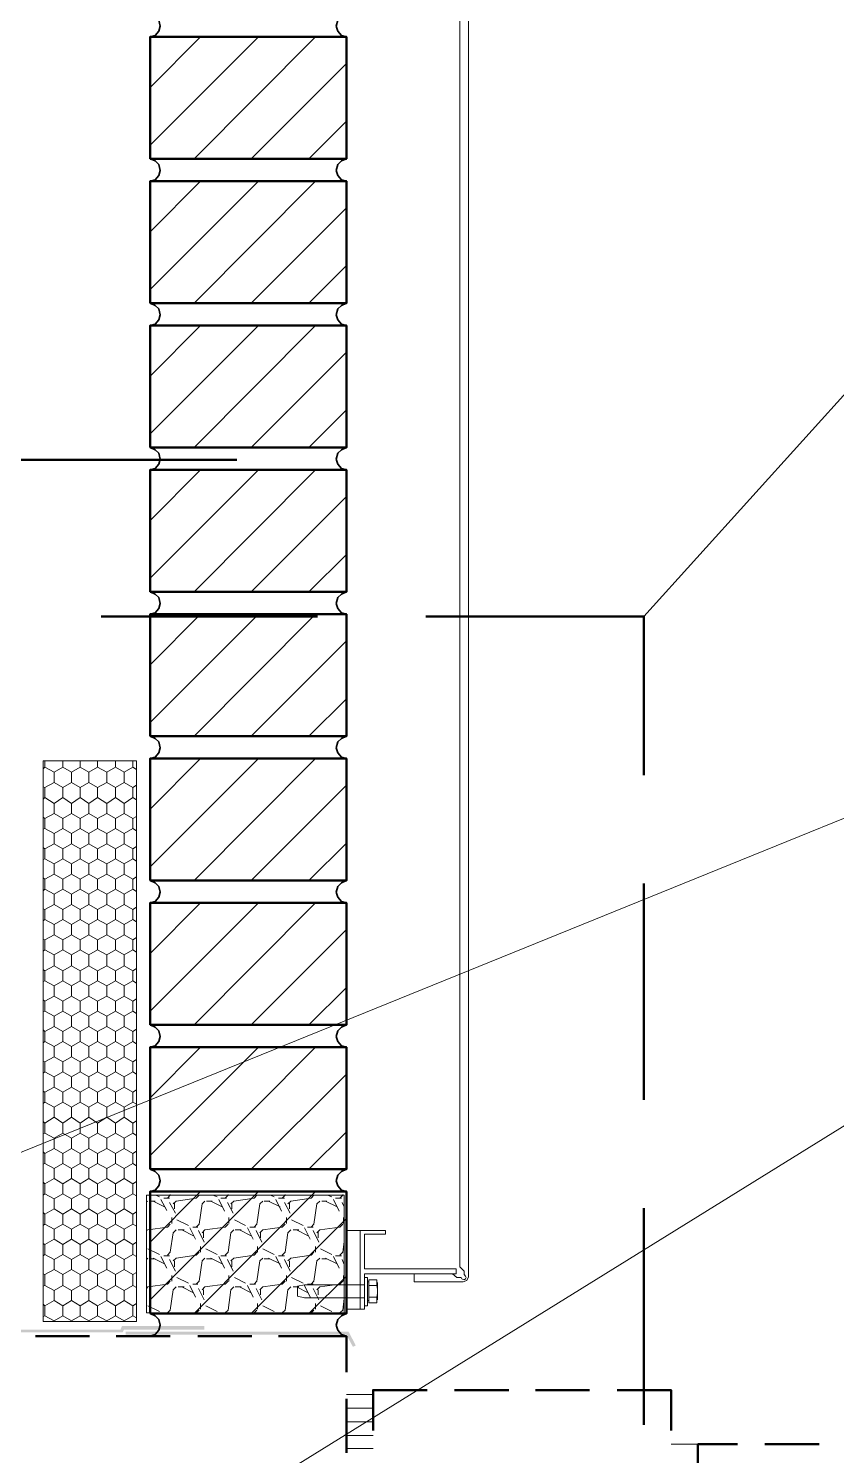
# Model space of a CAD drawing. Header units: inches. Extents: x 5 to 516, y -193 to 129.
# Drawn here: x 49.723 to 50.967, y -191.079 to -188.882 of the extents above; entities that cross this region are included whole.
import ezdxf

# ---------------------------------------------------------------- set-up
doc = ezdxf.new("R2010")
doc.units = ezdxf.units.IN
doc.header["$MEASUREMENT"] = 0
doc.layers.add('PDF7_Geometry', color=7, linetype='Continuous')
doc.layers.add('PDF7_Solid Fills', color=7, linetype='Continuous')

msp = doc.modelspace()

# ---------------------------------------------------------------- hatches: boundary and pattern name
at = {"layer": 'PDF7_Solid Fills', "transparency": 33554559}
h = msp.add_hatch(color=256, dxfattribs=at)
h.paths.add_polyline_path([(49.5935534, -190.8846732), (49.5879978, -189.5746731), (49.5879978, -190.8891177), (49.8679977, -190.8891177), (49.8702199, -190.8846734), (49.9935527, -190.8846734), (49.9935527, -190.8791178), (49.8668867, -190.8791178), (49.8646645, -190.8846734)])
h.paths.add_polyline_path([(49.5935532, -189.5757854), (49.5924421, -172.2280057), (49.5924421, -189.5757854)])
msp.add_hatch(color=256, dxfattribs=at).paths.add_polyline_path([(49.872442, -190.8880066), (49.872442, -190.8924511), (50.212442, -190.8924512), (50.2224418, -190.91134), (50.2268861, -190.9091177), (50.2157754, -190.8880066)])

# ---------------------------------------------------------------- linework, layer by layer
at = {"layer": 'PDF7_Geometry', "lineweight": 15}
for points in [[(50.3868859, -190.788007), (50.3868859, -180.0513389), (50.3935526, -180.0446723), (50.3935526, -180.0380056)], [(50.4002198, -190.8035619), (50.4002198, -180.0346718), (50.3979976, -180.0291163), (50.392442, -180.026894)], [(49.9102194, -188.9724506), (49.9879972, -188.8946728)], [(49.9102194, -189.0613398), (50.0768861, -188.8946731)], [(49.9779978, -189.0824506), (50.1646645, -188.8946728)], [(50.0657754, -189.0824506), (50.2124421, -188.9357839)], [(50.1546641, -189.0824506), (50.2124418, -189.0246728)], [(49.9102194, -189.1946728), (49.9879972, -189.116895)], [(49.9102194, -189.283562), (50.0768861, -189.1168954)], [(49.9779978, -189.3046729), (50.1646645, -189.1168951)], [(50.0657754, -189.3046729), (50.2124421, -189.1580062)], [(48.6935535, -191.0246734), (53.1935539, -189.1991176), (53.6935539, -189.1991176)], [(49.8613302, -191.2635622), (53.1935527, -189.1991175), (53.6935528, -189.1991175)], [(50.1546641, -189.3046729), (50.2124418, -189.2468951)], [(49.9102194, -189.4168951), (49.9879972, -189.3391173)], [(49.9102194, -189.5057843), (50.0768861, -189.3391176)], [(49.9779978, -189.5268954), (50.1646645, -189.3391176)], [(50.0657754, -189.5268954), (50.2124421, -189.3802287)], [(50.1546641, -189.5268954), (50.2124418, -189.4691176)], [(49.9102194, -189.6391176), (49.9879972, -189.5613398)], [(49.9102194, -189.7280065), (50.0768861, -189.5613398)], [(49.9779978, -189.7491176), (50.1646645, -189.5613398)], [(50.0657754, -189.7491176), (50.2124421, -189.6024509)], [(50.1546641, -189.7491176), (50.2124418, -189.6913398)], [(49.9102194, -189.8613398), (49.9879972, -189.783562)], [(49.9102194, -189.9502288), (50.0768861, -189.7835621)], [(49.9779978, -189.9713399), (50.1646645, -189.7835621)], [(50.0657754, -189.9713399), (50.2124421, -189.8246732)], [(50.1546641, -189.9713399), (50.2124418, -189.9135621)], [(49.7457747, -190.0213399), (49.747997, -190.0191177), (49.747997, -190.0091177)], [(49.7624414, -190.0268955), (49.7757747, -190.0191177), (49.7757747, -190.0091177)], [(49.7891081, -190.0268955), (49.8024415, -190.0191177), (49.8024415, -190.0091177)], [(49.8157748, -190.0268955), (49.8291082, -190.0191177), (49.8291082, -190.0091177)], [(49.8435526, -190.0268955), (49.8568859, -190.0191177), (49.8568859, -190.0091177)], [(49.8702193, -190.0268955), (49.8835527, -190.0191177), (49.8835527, -190.0091177)], [(49.9102194, -190.0835621), (49.9879972, -190.0057843)], [(49.9102194, -190.172451), (50.0768861, -190.0057843)], [(49.9779978, -190.1935621), (50.1646645, -190.0057843)], [(49.7624419, -190.0268954), (49.7479975, -190.0191176)], [(49.7479975, -190.0502287), (49.7624419, -190.0424509), (49.7624419, -190.0268954)], [(49.7891087, -190.0268954), (49.7757753, -190.0191176)], [(49.7757753, -190.0502287), (49.7891087, -190.0424509), (49.7891087, -190.0268954)], [(49.8157754, -190.0268954), (49.802442, -190.0191176)], [(49.802442, -190.0502287), (49.8157754, -190.0424509), (49.8157754, -190.0268954)], [(49.8435532, -190.0268954), (49.8291087, -190.0191176)], [(49.8291087, -190.0502287), (49.8435532, -190.0424509), (49.8435532, -190.0268954)], [(49.8702199, -190.0268954), (49.8568865, -190.0191176)], [(49.8568865, -190.0502287), (49.8702199, -190.0424509), (49.8702199, -190.0268954)], [(49.889108, -190.0224509), (49.8835524, -190.0191175)], [(49.747997, -190.0502287), (49.7457747, -190.0491175)], [(49.7457747, -190.0680067), (49.747997, -190.0657844), (49.747997, -190.0502289)], [(49.7757747, -190.0502287), (49.7624414, -190.0424509)], [(49.7624414, -190.0746733), (49.7757747, -190.0657844), (49.7757747, -190.0502289)], [(49.8024415, -190.0502287), (49.7891081, -190.0424509)], [(49.7891081, -190.0746733), (49.8024415, -190.0657844), (49.8024415, -190.0502289)], [(49.8291082, -190.0502287), (49.8157748, -190.0424509)], [(49.8157748, -190.0746733), (49.8291082, -190.0657844), (49.8291082, -190.0502289)], [(49.8568859, -190.0502287), (49.8435526, -190.0424509)], [(49.8435526, -190.0746733), (49.8568859, -190.0657844), (49.8568859, -190.0502289)], [(49.8835527, -190.0502287), (49.8702193, -190.0424509)], [(49.8702193, -190.0746733), (49.8835527, -190.0657844), (49.8835527, -190.0502289)], [(49.889108, -190.0468955), (49.8835524, -190.0502288)], [(50.0657754, -190.1935621), (50.2124421, -190.0468954)], [(49.7624419, -190.0746732), (49.7479975, -190.0657844)], [(49.7479975, -190.0980065), (49.7624419, -190.0902287), (49.7624419, -190.0746732)], [(49.7891087, -190.0746732), (49.7757753, -190.0657844)], [(49.7757753, -190.0980065), (49.7891087, -190.0902287), (49.7891087, -190.0746732)], [(49.8157754, -190.0746732), (49.802442, -190.0657844)], [(49.802442, -190.0980065), (49.8157754, -190.0902287), (49.8157754, -190.0746732)], [(49.8435532, -190.0746732), (49.8291087, -190.0657844)], [(49.8291087, -190.0980065), (49.8435532, -190.0902287), (49.8435532, -190.0746732)], [(49.8702199, -190.0746732), (49.8568865, -190.0657844)], [(49.8568865, -190.0980065), (49.8702199, -190.0902287), (49.8702199, -190.0746732)], [(49.889108, -190.0691176), (49.8835524, -190.0657843)], [(49.747997, -190.0980065), (49.7457747, -190.0957843)], [(49.7457747, -190.1146734), (49.747997, -190.1135622), (49.747997, -190.0980067)], [(49.7757747, -190.0980065), (49.7624414, -190.0902287)], [(49.7624414, -190.12134), (49.7757747, -190.1135622), (49.7757747, -190.0980067)], [(49.8024415, -190.0980065), (49.7891081, -190.0902287)], [(49.7891081, -190.12134), (49.8024415, -190.1135622), (49.8024415, -190.0980067)], [(49.8291082, -190.0980065), (49.8157748, -190.0902287)], [(49.8157748, -190.12134), (49.8291082, -190.1135622), (49.8291082, -190.0980067)], [(49.8568859, -190.0980065), (49.8435526, -190.0902287)], [(49.8435526, -190.12134), (49.8568859, -190.1135622), (49.8568859, -190.0980067)], [(49.8835527, -190.0980065), (49.8702193, -190.0902287)], [(49.8702193, -190.12134), (49.8835527, -190.1135622), (49.8835527, -190.0980067)], [(49.889108, -190.0946733), (49.8835524, -190.0980066)], [(49.7624419, -190.12134), (49.7479975, -190.1135622)], [(49.7479975, -190.1446733), (49.7624419, -190.1368955), (49.7624419, -190.1213399)], [(49.7891087, -190.12134), (49.7757753, -190.1135622)], [(49.7757753, -190.1446733), (49.7891087, -190.1368955), (49.7891087, -190.1213399)], [(49.8157754, -190.12134), (49.802442, -190.1135622)], [(49.802442, -190.1446733), (49.8157754, -190.1368955), (49.8157754, -190.1213399)], [(49.8435532, -190.12134), (49.8291087, -190.1135622)], [(49.8291087, -190.1446733), (49.8435532, -190.1368955), (49.8435532, -190.1213399)], [(49.8702199, -190.12134), (49.8568865, -190.1135622)], [(49.8568865, -190.1446733), (49.8702199, -190.1368955), (49.8702199, -190.1213399)], [(49.889108, -190.1168954), (49.8835524, -190.1135621)], [(49.747997, -190.1446732), (49.7457747, -190.142451)], [(49.7757747, -190.1446732), (49.7624414, -190.1368954)], [(49.8024415, -190.1446732), (49.7891081, -190.1368954)], [(49.8291082, -190.1446732), (49.8157748, -190.1368954)], [(49.8568859, -190.1446732), (49.8435526, -190.1368954)], [(49.8835527, -190.1446732), (49.8702193, -190.1368954)], [(49.889108, -190.14134), (49.8835524, -190.1446734)], [(50.1546641, -190.1935621), (50.2124418, -190.1357843)], [(49.7457747, -190.1613398), (49.747997, -190.1602287), (49.747997, -190.1446732)], [(49.7624419, -190.1680065), (49.7479975, -190.1602287)], [(49.7624414, -190.1680065), (49.7757747, -190.1602287), (49.7757747, -190.1446732)], [(49.7891087, -190.1680065), (49.7757753, -190.1602287)], [(49.7891081, -190.1680065), (49.8024415, -190.1602287), (49.8024415, -190.1446732)], [(49.8157754, -190.1680065), (49.802442, -190.1602287)], [(49.8157748, -190.1680065), (49.8291082, -190.1602287), (49.8291082, -190.1446732)], [(49.8435532, -190.1680065), (49.8291087, -190.1602287)], [(49.8435526, -190.1680065), (49.8568859, -190.1602287), (49.8568859, -190.1446732)], [(49.8702199, -190.1680065), (49.8568865, -190.1602287)], [(49.8702193, -190.1680065), (49.8835527, -190.1602287), (49.8835527, -190.1446732)], [(49.889108, -190.1635622), (49.8835524, -190.1602289)], [(49.7479975, -190.19134), (49.7624419, -190.1835622), (49.7624419, -190.1680067)], [(49.7757747, -190.19134), (49.7624414, -190.1835622)], [(49.7757753, -190.19134), (49.7891087, -190.1835622), (49.7891087, -190.1680067)], [(49.8024415, -190.19134), (49.7891081, -190.1835622)], [(49.802442, -190.19134), (49.8157754, -190.1835622), (49.8157754, -190.1680067)], [(49.8291082, -190.19134), (49.8157748, -190.1835622)], [(49.8291087, -190.19134), (49.8435532, -190.1835622), (49.8435532, -190.1680067)], [(49.8568859, -190.19134), (49.8435526, -190.1835622)], [(49.8568865, -190.19134), (49.8702199, -190.1835622), (49.8702199, -190.1680067)], [(49.8835527, -190.19134), (49.8702193, -190.1835622)], [(49.747997, -190.19134), (49.7457747, -190.1891178)], [(49.7457747, -190.2091177), (49.747997, -190.2068955), (49.747997, -190.1913399)], [(49.7624419, -190.2146732), (49.7479975, -190.2068954)], [(49.7624414, -190.2146732), (49.7757747, -190.2068955), (49.7757747, -190.1913399)], [(49.7891087, -190.2146732), (49.7757753, -190.2068954)], [(49.7891081, -190.2146732), (49.8024415, -190.2068955), (49.8024415, -190.1913399)], [(49.8157754, -190.2146732), (49.802442, -190.2068954)], [(49.8157748, -190.2146732), (49.8291082, -190.2068955), (49.8291082, -190.1913399)], [(49.8435532, -190.2146732), (49.8291087, -190.2068954)], [(49.8435526, -190.2146732), (49.8568859, -190.2068955), (49.8568859, -190.1913399)], [(49.8702199, -190.2146732), (49.8568865, -190.2068954)], [(49.8702193, -190.2146732), (49.8835527, -190.2068955), (49.8835527, -190.1913399)], [(49.889108, -190.1880065), (49.8835524, -190.1913398)], [(49.889108, -190.2102289), (49.8835524, -190.2068956)], [(49.7479975, -190.2380065), (49.7624419, -190.2302287), (49.7624419, -190.2146731)], [(49.7757747, -190.2380067), (49.7624414, -190.2302289)], [(49.7757753, -190.2380065), (49.7891087, -190.2302287), (49.7891087, -190.2146731)], [(49.8024415, -190.2380067), (49.7891081, -190.2302289)], [(49.802442, -190.2380065), (49.8157754, -190.2302287), (49.8157754, -190.2146731)], [(49.8291082, -190.2380067), (49.8157748, -190.2302289)], [(49.8291087, -190.2380065), (49.8435532, -190.2302287), (49.8435532, -190.2146731)], [(49.8568859, -190.2380067), (49.8435526, -190.2302289)], [(49.8568865, -190.2380065), (49.8702199, -190.2302287), (49.8702199, -190.2146731)], [(49.8835527, -190.2380067), (49.8702193, -190.2302289)], [(49.9102194, -190.3057843), (49.9879972, -190.2280065)], [(49.9102194, -190.3946732), (50.0768861, -190.2280066)], [(49.9779978, -190.4157843), (50.1646645, -190.2280066)], [(49.747997, -190.2380067), (49.7457747, -190.2368956)], [(49.7457747, -190.2557844), (49.747997, -190.2535622), (49.747997, -190.2380067)], [(49.7624414, -190.26134), (49.7757747, -190.2535622), (49.7757747, -190.2380067)], [(49.7891081, -190.26134), (49.8024415, -190.2535622), (49.8024415, -190.2380067)], [(49.8157748, -190.26134), (49.8291082, -190.2535622), (49.8291082, -190.2380067)], [(49.8435526, -190.26134), (49.8568859, -190.2535622), (49.8568859, -190.2380067)], [(49.8702193, -190.26134), (49.8835527, -190.2535622), (49.8835527, -190.2380067)], [(49.889108, -190.2346732), (49.8835524, -190.2380066)], [(49.7624419, -190.26134), (49.7479975, -190.2535622)], [(49.7479975, -190.2846732), (49.7624419, -190.2768954), (49.7624419, -190.2613399)], [(49.7891087, -190.26134), (49.7757753, -190.2535622)], [(49.7757753, -190.2846732), (49.7891087, -190.2768954), (49.7891087, -190.2613399)], [(49.8157754, -190.26134), (49.802442, -190.2535622)], [(49.802442, -190.2846732), (49.8157754, -190.2768954), (49.8157754, -190.2613399)], [(49.8435532, -190.26134), (49.8291087, -190.2535622)], [(49.8291087, -190.2846732), (49.8435532, -190.2768954), (49.8435532, -190.2613399)], [(49.8702199, -190.26134), (49.8568865, -190.2535622)], [(49.8568865, -190.2846732), (49.8702199, -190.2768954), (49.8702199, -190.2613399)], [(49.889108, -190.2568954), (49.8835524, -190.2535621)], [(50.0657754, -190.4157843), (50.2124421, -190.2691177)], [(49.747997, -190.2846732), (49.7457747, -190.2835621)], [(49.7457747, -190.3024509), (49.747997, -190.3002287), (49.747997, -190.2846731)], [(49.7757747, -190.2846732), (49.7624414, -190.2768954)], [(49.7624414, -190.3080065), (49.7757747, -190.3002287), (49.7757747, -190.2846731)], [(49.8024415, -190.2846732), (49.7891081, -190.2768954)], [(49.7891081, -190.3080065), (49.8024415, -190.3002287), (49.8024415, -190.2846731)], [(49.8291082, -190.2846732), (49.8157748, -190.2768954)], [(49.8157748, -190.3080065), (49.8291082, -190.3002287), (49.8291082, -190.2846731)], [(49.8568859, -190.2846732), (49.8435526, -190.2768954)], [(49.8435526, -190.3080065), (49.8568859, -190.3002287), (49.8568859, -190.2846731)], [(49.8835527, -190.2846732), (49.8702193, -190.2768954)], [(49.8702193, -190.3080065), (49.8835527, -190.3002287), (49.8835527, -190.2846731)], [(49.889108, -190.28134), (49.8835524, -190.2846733)], [(49.7624419, -190.3080067), (49.7479975, -190.3002289)], [(49.7479975, -190.332451), (49.7624419, -190.3246733), (49.7624419, -190.3080066)], [(49.7891087, -190.3080067), (49.7757753, -190.3002289)], [(49.7757753, -190.332451), (49.7891087, -190.3246733), (49.7891087, -190.3080066)], [(49.8157754, -190.3080067), (49.802442, -190.3002289)], [(49.802442, -190.332451), (49.8157754, -190.3246733), (49.8157754, -190.3080066)], [(49.8435532, -190.3080067), (49.8291087, -190.3002289)], [(49.8291087, -190.332451), (49.8435532, -190.3246733), (49.8435532, -190.3080066)], [(49.8702199, -190.3080067), (49.8568865, -190.3002289)], [(49.8568865, -190.332451), (49.8702199, -190.3246733), (49.8702199, -190.3080066)], [(49.889108, -190.3035622), (49.8835524, -190.3002288)], [(49.747997, -190.332451), (49.7457747, -190.3302288)], [(49.7457747, -190.3491176), (49.747997, -190.3480065), (49.747997, -190.3324509)], [(49.7757747, -190.332451), (49.7624414, -190.3246732)], [(49.7624414, -190.3557843), (49.7757747, -190.3480065), (49.7757747, -190.3324509)], [(49.8024415, -190.332451), (49.7891081, -190.3246732)], [(49.7891081, -190.3557843), (49.8024415, -190.3480065), (49.8024415, -190.3324509)], [(49.8291082, -190.332451), (49.8157748, -190.3246732)], [(49.8157748, -190.3557843), (49.8291082, -190.3480065), (49.8291082, -190.3324509)], [(49.8568859, -190.332451), (49.8435526, -190.3246732)], [(49.8435526, -190.3557843), (49.8568859, -190.3480065), (49.8568859, -190.3324509)], [(49.8835527, -190.332451), (49.8702193, -190.3246732)], [(49.8702193, -190.3557843), (49.8835527, -190.3480065), (49.8835527, -190.3324509)], [(49.889108, -190.3291178), (49.8835524, -190.3324511)], [(49.7624419, -190.3557842), (49.7479975, -190.3480065)], [(49.7479975, -190.3791178), (49.7624419, -190.37134), (49.7624419, -190.3557845)], [(49.7891087, -190.3557842), (49.7757753, -190.3480065)], [(49.7757753, -190.3791178), (49.7891087, -190.37134), (49.7891087, -190.3557845)], [(49.8157754, -190.3557842), (49.802442, -190.3480065)], [(49.802442, -190.3791178), (49.8157754, -190.37134), (49.8157754, -190.3557845)], [(49.8435532, -190.3557842), (49.8291087, -190.3480065)], [(49.8291087, -190.3791178), (49.8435532, -190.37134), (49.8435532, -190.3557845)], [(49.8702199, -190.3557842), (49.8568865, -190.3480065)], [(49.8568865, -190.3791178), (49.8702199, -190.37134), (49.8702199, -190.3557845)], [(49.889108, -190.35134), (49.8835524, -190.3480066)], [(50.1546641, -190.4157843), (50.2124418, -190.3580066)], [(49.747997, -190.3791178), (49.7457747, -190.3768955)], [(49.7457747, -190.3957844), (49.747997, -190.3946732), (49.747997, -190.3791177)], [(49.7757747, -190.3791178), (49.7624414, -190.37134)], [(49.7624414, -190.402451), (49.7757747, -190.3946732), (49.7757747, -190.3791177)], [(49.8024415, -190.3791178), (49.7891081, -190.37134)], [(49.7891081, -190.402451), (49.8024415, -190.3946732), (49.8024415, -190.3791177)], [(49.8291082, -190.3791178), (49.8157748, -190.37134)], [(49.8157748, -190.402451), (49.8291082, -190.3946732), (49.8291082, -190.3791177)], [(49.8568859, -190.3791178), (49.8435526, -190.37134)], [(49.8435526, -190.402451), (49.8568859, -190.3946732), (49.8568859, -190.3791177)], [(49.8835527, -190.3791178), (49.8702193, -190.37134)], [(49.8702193, -190.402451), (49.8835527, -190.3946732), (49.8835527, -190.3791177)], [(49.889108, -190.3757843), (49.8835524, -190.3791176)], [(49.7624419, -190.402451), (49.7479975, -190.3946732)], [(49.7479975, -190.4257843), (49.7624419, -190.4180065), (49.7624419, -190.4024509)], [(49.7891087, -190.402451), (49.7757753, -190.3946732)], [(49.7757753, -190.4257843), (49.7891087, -190.4180065), (49.7891087, -190.4024509)], [(49.8157754, -190.402451), (49.802442, -190.3946732)], [(49.802442, -190.4257843), (49.8157754, -190.4180065), (49.8157754, -190.4024509)], [(49.8435532, -190.402451), (49.8291087, -190.3946732)], [(49.8291087, -190.4257843), (49.8435532, -190.4180065), (49.8435532, -190.4024509)], [(49.8702199, -190.402451), (49.8568865, -190.3946732)], [(49.8568865, -190.4257843), (49.8702199, -190.4180065), (49.8702199, -190.4024509)], [(49.889108, -190.3980067), (49.8835524, -190.3946734)], [(49.747997, -190.4257845), (49.7457747, -190.4235623)], [(49.7457747, -190.4435622), (49.747997, -190.44134), (49.747997, -190.4257844)], [(49.7757747, -190.4257845), (49.7624414, -190.4180067)], [(49.7624414, -190.4491178), (49.7757747, -190.44134), (49.7757747, -190.4257844)], [(49.8024415, -190.4257845), (49.7891081, -190.4180067)], [(49.7891081, -190.4491178), (49.8024415, -190.44134), (49.8024415, -190.4257844)], [(49.8291082, -190.4257845), (49.8157748, -190.4180067)], [(49.8157748, -190.4491178), (49.8291082, -190.44134), (49.8291082, -190.4257844)], [(49.8568859, -190.4257845), (49.8435526, -190.4180067)], [(49.8435526, -190.4491178), (49.8568859, -190.44134), (49.8568859, -190.4257844)], [(49.8835527, -190.4257845), (49.8702193, -190.4180067)], [(49.8702193, -190.4491178), (49.8835527, -190.44134), (49.8835527, -190.4257844)], [(49.889108, -190.422451), (49.8835524, -190.4257844)], [(49.7624419, -190.4491177), (49.7479975, -190.44134)], [(49.7479975, -190.472451), (49.7624419, -190.4646732), (49.7624419, -190.4491177)], [(49.7891087, -190.4491177), (49.7757753, -190.44134)], [(49.7757753, -190.472451), (49.7891087, -190.4646732), (49.7891087, -190.4491177)], [(49.8157754, -190.4491177), (49.802442, -190.44134)], [(49.802442, -190.472451), (49.8157754, -190.4646732), (49.8157754, -190.4491177)], [(49.8435532, -190.4491177), (49.8291087, -190.44134)], [(49.8291087, -190.472451), (49.8435532, -190.4646732), (49.8435532, -190.4491177)], [(49.8702199, -190.4491177), (49.8568865, -190.44134)], [(49.8568865, -190.472451), (49.8702199, -190.4646732), (49.8702199, -190.4491177)], [(49.889108, -190.4446732), (49.8835524, -190.4413399)], [(49.9102194, -190.5280065), (49.9879972, -190.4502287)], [(49.9102194, -190.6168955), (50.0768861, -190.4502288)], [(49.9779978, -190.6380066), (50.1646645, -190.4502288)], [(49.747997, -190.472451), (49.7457747, -190.4713399)], [(49.7457747, -190.490229), (49.747997, -190.4880067), (49.747997, -190.4724512)], [(49.7757747, -190.472451), (49.7624414, -190.4646732)], [(49.7624414, -190.4957845), (49.7757747, -190.4880067), (49.7757747, -190.4724512)], [(49.8024415, -190.472451), (49.7891081, -190.4646732)], [(49.7891081, -190.4957845), (49.8024415, -190.4880067), (49.8024415, -190.4724512)], [(49.8291082, -190.472451), (49.8157748, -190.4646732)], [(49.8157748, -190.4957845), (49.8291082, -190.4880067), (49.8291082, -190.4724512)], [(49.8568859, -190.472451), (49.8435526, -190.4646732)], [(49.8435526, -190.4957845), (49.8568859, -190.4880067), (49.8568859, -190.4724512)], [(49.8835527, -190.472451), (49.8702193, -190.4646732)], [(49.8702193, -190.4957845), (49.8835527, -190.4880067), (49.8835527, -190.4724512)], [(49.889108, -190.4691178), (49.8835524, -190.4724511)], [(49.7624419, -190.4957845), (49.7479975, -190.4880067)], [(49.7891087, -190.4957845), (49.7757753, -190.4880067)], [(49.8157754, -190.4957845), (49.802442, -190.4880067)], [(49.8435532, -190.4957845), (49.8291087, -190.4880067)], [(49.8702199, -190.4957845), (49.8568865, -190.4880067)], [(49.889108, -190.4913399), (49.8835524, -190.4880066)], [(50.0657754, -190.6380066), (50.2124421, -190.4913399)], [(49.7479975, -190.5191178), (49.7624419, -190.51134), (49.7624419, -190.4957844)], [(49.7757747, -190.5191177), (49.7624414, -190.5113399)], [(49.7757753, -190.5191178), (49.7891087, -190.51134), (49.7891087, -190.4957844)], [(49.8024415, -190.5191177), (49.7891081, -190.5113399)], [(49.802442, -190.5191178), (49.8157754, -190.51134), (49.8157754, -190.4957844)], [(49.8291082, -190.5191177), (49.8157748, -190.5113399)], [(49.8291087, -190.5191178), (49.8435532, -190.51134), (49.8435532, -190.4957844)], [(49.8568859, -190.5191177), (49.8435526, -190.5113399)], [(49.8568865, -190.5191178), (49.8702199, -190.51134), (49.8702199, -190.4957844)], [(49.8835527, -190.5191177), (49.8702193, -190.5113399)], [(49.889108, -190.5157845), (49.8835524, -190.5191179)], [(49.747997, -190.5191177), (49.7457747, -190.5180066)], [(49.7457747, -190.5368954), (49.747997, -190.5346732), (49.747997, -190.5191177)], [(49.7624419, -190.542451), (49.7479975, -190.5346732)], [(49.7624414, -190.542451), (49.7757747, -190.5346732), (49.7757747, -190.5191177)], [(49.7891087, -190.542451), (49.7757753, -190.5346732)], [(49.7891081, -190.542451), (49.8024415, -190.5346732), (49.8024415, -190.5191177)], [(49.8157754, -190.542451), (49.802442, -190.5346732)], [(49.8157748, -190.542451), (49.8291082, -190.5346732), (49.8291082, -190.5191177)], [(49.8435532, -190.542451), (49.8291087, -190.5346732)], [(49.8435526, -190.542451), (49.8568859, -190.5346732), (49.8568859, -190.5191177)], [(49.8702199, -190.542451), (49.8568865, -190.5346732)], [(49.8702193, -190.542451), (49.8835527, -190.5346732), (49.8835527, -190.5191177)], [(49.889108, -190.5380067), (49.8835524, -190.5346734)], [(49.7479975, -190.5668956), (49.7624419, -190.5580067), (49.7624419, -190.5424512)], [(49.7757747, -190.5668955), (49.7624414, -190.5580066)], [(49.7757753, -190.5668956), (49.7891087, -190.5580067), (49.7891087, -190.5424512)], [(49.8024415, -190.5668955), (49.7891081, -190.5580066)], [(49.802442, -190.5668956), (49.8157754, -190.5580067), (49.8157754, -190.5424512)], [(49.8291082, -190.5668955), (49.8157748, -190.5580066)], [(49.8291087, -190.5668956), (49.8435532, -190.5580067), (49.8435532, -190.5424512)], [(49.8568859, -190.5668955), (49.8435526, -190.5580066)], [(49.8568865, -190.5668956), (49.8702199, -190.5580067), (49.8702199, -190.5424512)], [(49.8835527, -190.5668955), (49.8702193, -190.5580066)], [(49.747997, -190.5668955), (49.7457747, -190.5646733)], [(49.7457747, -190.5835621), (49.747997, -190.582451), (49.747997, -190.5668955)], [(49.7624419, -190.5902288), (49.7479975, -190.582451)], [(49.7624414, -190.5902288), (49.7757747, -190.582451), (49.7757747, -190.5668955)], [(49.7891087, -190.5902288), (49.7757753, -190.582451)], [(49.7891081, -190.5902288), (49.8024415, -190.582451), (49.8024415, -190.5668955)], [(49.8157754, -190.5902288), (49.802442, -190.582451)], [(49.8157748, -190.5902288), (49.8291082, -190.582451), (49.8291082, -190.5668955)], [(49.8435532, -190.5902288), (49.8291087, -190.582451)], [(49.8435526, -190.5902288), (49.8568859, -190.582451), (49.8568859, -190.5668955)], [(49.8702199, -190.5902288), (49.8568865, -190.582451)], [(49.8702193, -190.5902288), (49.8835527, -190.582451), (49.8835527, -190.5668955)], [(49.889108, -190.5635621), (49.8835524, -190.5668954)], [(49.889108, -190.5857845), (49.8835524, -190.5824512)], [(50.1546641, -190.6380066), (50.2124418, -190.5802288)], [(49.7479975, -190.613562), (49.7624419, -190.6057843), (49.7624419, -190.5902287)], [(49.7757753, -190.613562), (49.7891087, -190.6057843), (49.7891087, -190.5902287)], [(49.802442, -190.613562), (49.8157754, -190.6057843), (49.8157754, -190.5902287)], [(49.8291087, -190.613562), (49.8435532, -190.6057843), (49.8435532, -190.5902287)], [(49.8568865, -190.613562), (49.8702199, -190.6057843), (49.8702199, -190.5902287)], [(49.747997, -190.6135623), (49.7457747, -190.6113401)], [(49.7457747, -190.6302289), (49.747997, -190.6291178), (49.747997, -190.6135622)], [(49.7757747, -190.6135623), (49.7624414, -190.6057845)], [(49.7624414, -190.6368956), (49.7757747, -190.6291178), (49.7757747, -190.6135622)], [(49.8024415, -190.6135623), (49.7891081, -190.6057845)], [(49.7891081, -190.6368956), (49.8024415, -190.6291178), (49.8024415, -190.6135622)], [(49.8291082, -190.6135623), (49.8157748, -190.6057845)], [(49.8157748, -190.6368956), (49.8291082, -190.6291178), (49.8291082, -190.6135622)], [(49.8568859, -190.6135623), (49.8435526, -190.6057845)], [(49.8435526, -190.6368956), (49.8568859, -190.6291178), (49.8568859, -190.6135622)], [(49.8835527, -190.6135623), (49.8702193, -190.6057845)], [(49.8702193, -190.6368956), (49.8835527, -190.6291178), (49.8835527, -190.6135622)], [(49.889108, -190.6102288), (49.8835524, -190.6135621)], [(49.7624419, -190.6368955), (49.7479975, -190.6291177)], [(49.7479975, -190.6602288), (49.7624419, -190.652451), (49.7624419, -190.6368955)], [(49.7891087, -190.6368955), (49.7757753, -190.6291177)], [(49.7757753, -190.6602288), (49.7891087, -190.652451), (49.7891087, -190.6368955)], [(49.8157754, -190.6368955), (49.802442, -190.6291177)], [(49.802442, -190.6602288), (49.8157754, -190.652451), (49.8157754, -190.6368955)], [(49.8435532, -190.6368955), (49.8291087, -190.6291177)], [(49.8291087, -190.6602288), (49.8435532, -190.652451), (49.8435532, -190.6368955)], [(49.8702199, -190.6368955), (49.8568865, -190.6291177)], [(49.8568865, -190.6602288), (49.8702199, -190.652451), (49.8702199, -190.6368955)], [(49.889108, -190.632451), (49.8835524, -190.6291176)], [(49.747997, -190.6602288), (49.7457747, -190.6580065)], [(49.7457747, -190.6780067), (49.747997, -190.6757845), (49.747997, -190.660229)], [(49.7757747, -190.6602288), (49.7624414, -190.652451)], [(49.7624414, -190.6835623), (49.7757747, -190.6757845), (49.7757747, -190.660229)], [(49.8024415, -190.6602288), (49.7891081, -190.652451)], [(49.7891081, -190.6835623), (49.8024415, -190.6757845), (49.8024415, -190.660229)], [(49.8291082, -190.6602288), (49.8157748, -190.652451)], [(49.8157748, -190.6835623), (49.8291082, -190.6757845), (49.8291082, -190.660229)], [(49.8568859, -190.6602288), (49.8435526, -190.652451)], [(49.8435526, -190.6835623), (49.8568859, -190.6757845), (49.8568859, -190.660229)], [(49.8835527, -190.6602288), (49.8702193, -190.652451)], [(49.8702193, -190.6835623), (49.8835527, -190.6757845), (49.8835527, -190.660229)], [(49.889108, -190.6568956), (49.8835524, -190.6602289)], [(49.7624419, -190.6835623), (49.7479975, -190.6757845)], [(49.7479975, -190.7068955), (49.7624419, -190.6991178), (49.7624419, -190.6835622)], [(49.7891087, -190.6835623), (49.7757753, -190.6757845)], [(49.7757753, -190.7068955), (49.7891087, -190.6991178), (49.7891087, -190.6835622)], [(49.8157754, -190.6835623), (49.802442, -190.6757845)], [(49.802442, -190.7068955), (49.8157754, -190.6991178), (49.8157754, -190.6835622)], [(49.8435532, -190.6835623), (49.8291087, -190.6757845)], [(49.8291087, -190.7068955), (49.8435532, -190.6991178), (49.8435532, -190.6835622)], [(49.8702199, -190.6835623), (49.8568865, -190.6757845)], [(49.8568865, -190.7068955), (49.8702199, -190.6991178), (49.8702199, -190.6835622)], [(49.889108, -190.6791177), (49.8835524, -190.6757844)], [(49.904664, -190.6880065), (49.9068863, -190.6868954)], [(49.9091083, -190.6868955), (49.9179972, -190.6868955)], [(49.9102194, -190.7502288), (49.9879972, -190.672451)], [(49.9102194, -190.8391177), (50.0768861, -190.672451)], [(49.9146636, -190.6868955), (49.9324414, -190.6957844)], [(49.9191079, -190.6780067), (49.9246635, -190.6802289)], [(49.9268865, -190.6846733), (49.9357754, -190.70134)], [(49.9313308, -190.6824512), (49.9402197, -190.6824512)], [(49.9368861, -190.6824512), (49.9413305, -190.6780068)], [(49.9402193, -190.6891176), (49.9491082, -190.7057843)], [(49.9413304, -190.6780067), (49.9413304, -190.6768955)], [(49.9457757, -190.69134), (49.9502202, -190.6868956)], [(49.9479979, -190.6902289), (49.9479979, -190.6991178)], [(49.95022, -190.6868955), (49.9813311, -190.682451)], [(49.9779978, -190.8602288), (50.1646645, -190.672451)], [(49.981331, -190.6824512), (49.9857754, -190.6780068)], [(49.9857753, -190.722451), (49.9902197, -190.6913399)], [(49.9902195, -190.69134), (49.994664, -190.6868956)], [(49.9968859, -190.6868955), (50.0057748, -190.6868955)], [(50.0035534, -190.6868955), (50.0213312, -190.6957844)], [(50.0068866, -190.6780067), (50.0135533, -190.6802289)], [(50.0157752, -190.6846733), (50.0246641, -190.7024511)], [(50.0191084, -190.6824512), (50.0279973, -190.6824512)], [(50.0257748, -190.6824512), (50.0302192, -190.6780068)], [(50.0291091, -190.6891176), (50.037998, -190.7057843)], [(50.030219, -190.6780067), (50.030219, -190.6768955)], [(50.0346644, -190.69134), (50.0391089, -190.6868956)], [(50.0357755, -190.6902289), (50.0357755, -190.6991178)], [(50.0391087, -190.6868955), (50.0702198, -190.682451)], [(50.0702197, -190.6824512), (50.0746641, -190.6780068)], [(50.0746639, -190.722451), (50.0791084, -190.6913399)], [(50.0791082, -190.69134), (50.0835526, -190.6868956)], [(50.0857746, -190.6868955), (50.0946635, -190.6868955)], [(50.0924421, -190.6868955), (50.1102199, -190.6957844)], [(50.0957753, -190.6780067), (50.1013309, -190.6802289)], [(50.1035528, -190.6846733), (50.1124417, -190.7024511)], [(50.107997, -190.6824512), (50.1168859, -190.6824512)], [(50.1135524, -190.6824512), (50.1179968, -190.6780068)], [(50.1168867, -190.6891176), (50.1257756, -190.7057843)], [(50.1179978, -190.6780067), (50.1179978, -190.6768955)], [(50.122442, -190.69134), (50.1268865, -190.6868956)], [(50.1246642, -190.6902289), (50.1246642, -190.6991178)], [(50.1268863, -190.6868955), (50.1579974, -190.682451)], [(50.1579973, -190.6824512), (50.1624417, -190.6780068)], [(50.1624415, -190.722451), (50.166886, -190.6913399)], [(50.1668858, -190.69134), (50.1713302, -190.6868956)], [(50.1746644, -190.6868955), (50.1824422, -190.6868955)], [(50.1802197, -190.6868955), (50.1979975, -190.6957844)], [(50.1835529, -190.6780067), (50.1902196, -190.6802289)], [(50.1924414, -190.6846733), (50.2013303, -190.7024511)], [(50.1957758, -190.6824512), (50.2046647, -190.6824512)], [(50.2024422, -190.6824512), (50.2068866, -190.6780068)], [(50.2057754, -190.6891176), (50.2091087, -190.6957843)], [(50.2068864, -190.6780067), (50.2068864, -190.6768955)], [(49.747997, -190.7068955), (49.7457747, -190.7046733)], [(49.7457747, -190.7246732), (49.747997, -190.722451), (49.747997, -190.7068954)], [(49.7757747, -190.7068955), (49.7624414, -190.6991177)], [(49.7624414, -190.7302288), (49.7757747, -190.722451), (49.7757747, -190.7068954)], [(49.8024415, -190.7068955), (49.7891081, -190.6991177)], [(49.7891081, -190.7302288), (49.8024415, -190.722451), (49.8024415, -190.7068954)], [(49.8291082, -190.7068955), (49.8157748, -190.6991177)], [(49.8157748, -190.7302288), (49.8291082, -190.722451), (49.8291082, -190.7068954)], [(49.8568859, -190.7068955), (49.8435526, -190.6991177)], [(49.8435526, -190.7302288), (49.8568859, -190.722451), (49.8568859, -190.7068954)], [(49.8835527, -190.7068955), (49.8702193, -190.6991177)], [(49.8702193, -190.7302288), (49.8835527, -190.722451), (49.8835527, -190.7068954)], [(49.889108, -190.7035623), (49.8835524, -190.7068956)], [(49.9435536, -190.7124511), (49.9435536, -190.72134)], [(50.0313312, -190.7124511), (50.0313312, -190.72134)], [(50.0657754, -190.8602288), (50.2124421, -190.7135621)], [(50.1202199, -190.7124511), (50.1202199, -190.72134)], [(50.2079975, -190.7124511), (50.2079975, -190.72134)], [(49.7624419, -190.7302287), (49.7479975, -190.722451)], [(49.7479975, -190.7535623), (49.7624419, -190.7457845), (49.7624419, -190.730229)], [(49.7891087, -190.7302287), (49.7757753, -190.722451)], [(49.7757753, -190.7535623), (49.7891087, -190.7457845), (49.7891087, -190.730229)], [(49.8157754, -190.7302287), (49.802442, -190.722451)], [(49.802442, -190.7535623), (49.8157754, -190.7457845), (49.8157754, -190.730229)], [(49.8435532, -190.7302287), (49.8291087, -190.722451)], [(49.8291087, -190.7535623), (49.8435532, -190.7457845), (49.8435532, -190.730229)], [(49.8702199, -190.7302287), (49.8568865, -190.722451)], [(49.8568865, -190.7535623), (49.8702199, -190.7457845), (49.8702199, -190.730229)], [(49.889108, -190.7257845), (49.8835524, -190.7224511)], [(49.904664, -190.7324512), (49.9068863, -190.73134)], [(49.9068862, -190.7313401), (49.9368862, -190.7268956)], [(49.9368861, -190.7268955), (49.9413305, -190.7224511)], [(49.9413304, -190.7657845), (49.9457748, -190.7357845)], [(49.9457757, -190.7357844), (49.9502202, -190.7313399)], [(49.9513311, -190.7157843), (49.9691089, -190.7246732)], [(49.9535532, -190.7313401), (49.9624421, -190.7313401)], [(49.9591085, -190.7313401), (49.9768863, -190.740229)], [(49.9713314, -190.7280066), (49.9802203, -190.7457844)], [(49.9757757, -190.7268955), (49.9835534, -190.7268955)], [(49.981331, -190.7268955), (49.9857754, -190.7224511)], [(49.9846642, -190.7324512), (49.9935531, -190.7502289)], [(49.9902195, -190.7357844), (49.994664, -190.7313399)], [(49.9924417, -190.7346733), (49.9924417, -190.7435622)], [(49.9946638, -190.7313401), (50.0257749, -190.7268956)], [(50.0257748, -190.7268955), (50.0302192, -190.7224511)], [(50.030219, -190.7657845), (50.0346635, -190.7357845)], [(50.0346644, -190.7357844), (50.0391089, -190.7313399)], [(50.0402197, -190.7157843), (50.0568864, -190.7246732)], [(50.0413308, -190.7313401), (50.0502197, -190.7313401)], [(50.0479972, -190.7313401), (50.065775, -190.740229)], [(50.0602201, -190.7280066), (50.069109, -190.7457844)], [(50.0635533, -190.7268955), (50.0724422, -190.7268955)], [(50.0702197, -190.7268955), (50.0746641, -190.7224511)], [(50.0735529, -190.7324512), (50.0824417, -190.7502289)], [(50.0791082, -190.7357844), (50.0835526, -190.7313399)], [(50.0802193, -190.7346733), (50.0802193, -190.7435622)], [(50.0835525, -190.7313401), (50.1135525, -190.7268956)], [(50.1135524, -190.7268955), (50.1179968, -190.7224511)], [(50.1179978, -190.7657845), (50.1224422, -190.7357845)], [(50.122442, -190.7357844), (50.1268865, -190.7313399)], [(50.1279974, -190.7157843), (50.1457751, -190.7246732)], [(50.1302195, -190.7313401), (50.1391084, -190.7313401)], [(50.1357748, -190.7313401), (50.1535526, -190.740229)], [(50.1479977, -190.7280066), (50.1568866, -190.7457844)], [(50.1524419, -190.7268955), (50.1613308, -190.7268955)], [(50.1579973, -190.7268955), (50.1624417, -190.7224511)], [(50.1613305, -190.7324512), (50.1702194, -190.7502289)], [(50.1668858, -190.7357844), (50.1713302, -190.7313399)], [(50.1691079, -190.7346733), (50.1691079, -190.7435622)], [(50.1713312, -190.7313401), (50.2024423, -190.7268956)], [(50.2024422, -190.7268955), (50.2068866, -190.7224511)], [(50.2335531, -190.8535621), (50.2335531, -190.732451), (50.2335531, -190.8535621), (50.2402198, -190.8535621), (50.2402198, -190.7991177), (50.3813309, -190.7991177), (50.3813309, -190.7913399), (50.2402198, -190.7913399), (50.2402198, -190.7380066), (50.272442, -190.7380066), (50.272442, -190.732451), (50.2335531, -190.732451)], [(49.747997, -190.7535623), (49.7457747, -190.7524511)], [(49.7457747, -190.77134), (49.747997, -190.7691177), (49.747997, -190.7535622)], [(49.7757747, -190.7535623), (49.7624414, -190.7457845)], [(49.7624414, -190.7768955), (49.7757747, -190.7691177), (49.7757747, -190.7535622)], [(49.8024415, -190.7535623), (49.7891081, -190.7457845)], [(49.7891081, -190.7768955), (49.8024415, -190.7691177), (49.8024415, -190.7535622)], [(49.8291082, -190.7535623), (49.8157748, -190.7457845)], [(49.8157748, -190.7768955), (49.8291082, -190.7691177), (49.8291082, -190.7535622)], [(49.8568859, -190.7535623), (49.8435526, -190.7457845)], [(49.8435526, -190.7768955), (49.8568859, -190.7691177), (49.8568859, -190.7535622)], [(49.8835527, -190.7535623), (49.8702193, -190.7457845)], [(49.8702193, -190.7768955), (49.8835527, -190.7691177), (49.8835527, -190.7535622)], [(49.889108, -190.7502288), (49.8835524, -190.7535621)], [(49.904664, -190.7502288), (49.904664, -190.7491177)], [(49.9879974, -190.7568955), (49.9879974, -190.7657843)], [(50.075775, -190.7568955), (50.075775, -190.7657843)], [(50.1646637, -190.7568955), (50.1646637, -190.7657843)], [(50.2068864, -190.7657845), (50.2091087, -190.7491179)], [(49.7624419, -190.7768955), (49.7479975, -190.7691177)], [(49.7479975, -190.8002288), (49.7624419, -190.792451), (49.7624419, -190.7768954)], [(49.7891087, -190.7768955), (49.7757753, -190.7691177)], [(49.7757753, -190.8002288), (49.7891087, -190.792451), (49.7891087, -190.7768954)], [(49.8157754, -190.7768955), (49.802442, -190.7691177)], [(49.802442, -190.8002288), (49.8157754, -190.792451), (49.8157754, -190.7768954)], [(49.8435532, -190.7768955), (49.8291087, -190.7691177)], [(49.8291087, -190.8002288), (49.8435532, -190.792451), (49.8435532, -190.7768954)], [(49.8702199, -190.7768955), (49.8568865, -190.7691177)], [(49.8568865, -190.8002288), (49.8702199, -190.792451), (49.8702199, -190.7768954)], [(49.889108, -190.7724509), (49.8835524, -190.7691176)], [(49.904664, -190.7768955), (49.9068863, -190.7746733)], [(49.9068862, -190.7602289), (49.924664, -190.7691178)], [(49.9091083, -190.7757844), (49.9179972, -190.7757844)], [(49.9146636, -190.7746734), (49.9324414, -190.7835622)], [(49.9268865, -190.7724509), (49.9357754, -190.7902287)], [(49.9313308, -190.7713399), (49.9402197, -190.7713399)], [(49.9368861, -190.7702288), (49.9413305, -190.7657844)], [(49.9402193, -190.7768955), (49.9491082, -190.7946733)], [(49.9457757, -190.7791176), (49.9502202, -190.7746732)], [(49.9479979, -190.7791176), (49.9479979, -190.7880065)], [(49.95022, -190.7746734), (49.9813311, -190.7702289)], [(49.981331, -190.7702288), (49.9857754, -190.7657844)], [(49.9857753, -190.8102289), (49.9902197, -190.7791178)], [(49.9902195, -190.7791176), (49.994664, -190.7746732)], [(49.9957748, -190.7602289), (50.0135526, -190.7691178)], [(49.9968859, -190.7757844), (50.0057748, -190.7757844)], [(50.0035534, -190.7746734), (50.0213312, -190.7835622)], [(50.0157752, -190.7724509), (50.0246641, -190.7902287)], [(50.0191084, -190.7713399), (50.0279973, -190.7713399)], [(50.0257748, -190.7702288), (50.0302192, -190.7657844)], [(50.0291091, -190.7768955), (50.037998, -190.7946733)], [(50.0346644, -190.7791176), (50.0391089, -190.7746732)], [(50.0357755, -190.7791176), (50.0357755, -190.7880065)], [(50.0391087, -190.7746734), (50.0702198, -190.7702289)], [(50.0702197, -190.7702288), (50.0746641, -190.7657844)], [(50.0746639, -190.8102289), (50.0791084, -190.7791178)], [(50.0791082, -190.7791176), (50.0835526, -190.7746732)], [(50.0835525, -190.7602289), (50.1013302, -190.7691178)], [(50.0857746, -190.7757844), (50.0946635, -190.7757844)], [(50.0924421, -190.7746734), (50.1102199, -190.7835622)], [(50.1035528, -190.7724509), (50.1124417, -190.7902287)], [(50.107997, -190.7713399), (50.1168859, -190.7713399)], [(50.1135524, -190.7702288), (50.1179968, -190.7657844)], [(50.1168867, -190.7768955), (50.1257756, -190.7946733)], [(50.122442, -190.7791176), (50.1268865, -190.7746732)], [(50.1246642, -190.7791176), (50.1246642, -190.7880065)], [(50.1268863, -190.7746734), (50.1579974, -190.7702289)], [(50.1579973, -190.7702288), (50.1624417, -190.7657844)], [(50.1624415, -190.8102289), (50.166886, -190.7791178)], [(50.1668858, -190.7791176), (50.1713302, -190.7746732)], [(50.1724423, -190.7602289), (50.19022, -190.7691178)], [(50.1746644, -190.7757844), (50.1824422, -190.7757844)], [(50.1802197, -190.7746734), (50.1979975, -190.7835622)], [(50.1924414, -190.7724509), (50.2013303, -190.7902287)], [(50.1957758, -190.7713399), (50.2046647, -190.7713399)], [(50.2024422, -190.7702288), (50.2068866, -190.7657844)], [(50.2057754, -190.7768955), (50.2091087, -190.7846733)], [(49.747997, -190.8002287), (49.7457747, -190.7991176)], [(49.7457747, -190.8180067), (49.747997, -190.8168956), (49.747997, -190.8002289)], [(49.7757747, -190.8002287), (49.7624414, -190.7924509)], [(49.7624414, -190.8246733), (49.7757747, -190.8168956), (49.7757747, -190.8002289)], [(49.8024415, -190.8002287), (49.7891081, -190.7924509)], [(49.7891081, -190.8246733), (49.8024415, -190.8168956), (49.8024415, -190.8002289)], [(49.8291082, -190.8002287), (49.8157748, -190.7924509)], [(49.8157748, -190.8246733), (49.8291082, -190.8168956), (49.8291082, -190.8002289)], [(49.8568859, -190.8002287), (49.8435526, -190.7924509)], [(49.8435526, -190.8246733), (49.8568859, -190.8168956), (49.8568859, -190.8002289)], [(49.8835527, -190.8002287), (49.8702193, -190.7924509)], [(49.8702193, -190.8246733), (49.8835527, -190.8168956), (49.8835527, -190.8002289)], [(49.889108, -190.7968955), (49.8835524, -190.8002289)], [(49.9435536, -190.8013401), (49.9435536, -190.810229)], [(50.0313312, -190.8013401), (50.0313312, -190.810229)], [(50.1202199, -190.8013401), (50.1202199, -190.810229)], [(50.2079975, -190.8013401), (50.2079975, -190.810229)], [(50.3757752, -190.7991177), (50.3168863, -190.7991177)], [(50.3168865, -190.8113399), (50.3168865, -190.7991177)], [(50.375775, -190.7991177), (50.3824416, -190.8046733), (50.3891083, -190.8046733), (50.3902194, -190.8068955)], [(50.3868859, -190.7880067), (50.3935526, -190.7946734), (50.3935526, -190.8002289)], [(50.3902202, -190.8068954), (50.3935536, -190.8080065), (50.3957758, -190.8068954), (50.3968869, -190.8046732), (50.3957758, -190.802451), (50.3935536, -190.8002287)], [(49.7624419, -190.8246733), (49.7479975, -190.8168955)], [(49.7891087, -190.8246733), (49.7757753, -190.8168955)], [(49.8157754, -190.8246733), (49.802442, -190.8168955)], [(49.8435532, -190.8246733), (49.8291087, -190.8168955)], [(49.8702199, -190.8246733), (49.8568865, -190.8168955)], [(49.889108, -190.8202288), (49.8835524, -190.8168954)], [(49.904664, -190.8213401), (49.9068863, -190.8191179)], [(49.9068862, -190.8191177), (49.9368862, -190.8146732)], [(49.9368861, -190.8146734), (49.9413305, -190.810229)], [(49.9413304, -190.8546732), (49.9457748, -190.8235621)], [(49.9457757, -190.8235622), (49.9502202, -190.8191178)], [(49.9513311, -190.8046733), (49.9691089, -190.8135622)], [(49.9535532, -190.8191177), (49.9624421, -190.8191177)], [(49.9591085, -190.8191177), (49.9768863, -190.8280066)], [(49.9713314, -190.8168956), (49.9802203, -190.8346733)], [(49.9757757, -190.8146734), (49.9835534, -190.8146734)], [(49.981331, -190.8146734), (49.9857754, -190.810229)], [(49.9846642, -190.8213401), (49.9935531, -190.8391179)], [(49.9902195, -190.8235622), (49.994664, -190.8191178)], [(49.9924417, -190.8235622), (49.9924417, -190.83134)], [(49.9946638, -190.8191177), (50.0257749, -190.8146732)], [(50.0257748, -190.8146734), (50.0302192, -190.810229)], [(50.030219, -190.8546732), (50.0346635, -190.8235621)], [(50.0346644, -190.8235622), (50.0391089, -190.8191178)], [(50.0402197, -190.8046733), (50.0568864, -190.8135622)], [(50.0413308, -190.8191177), (50.0502197, -190.8191177)], [(50.0479972, -190.8191177), (50.065775, -190.8280066)], [(50.0602201, -190.8168956), (50.069109, -190.8346733)], [(50.0635533, -190.8146734), (50.0724422, -190.8146734)], [(50.0702197, -190.8146734), (50.0746641, -190.810229)], [(50.0735529, -190.8213401), (50.0824417, -190.8391179)], [(50.0791082, -190.8235622), (50.0835526, -190.8191178)], [(50.0802193, -190.8235622), (50.0802193, -190.83134)], [(50.0835525, -190.8191177), (50.1135525, -190.8146732)], [(50.1135524, -190.8146734), (50.1179968, -190.810229)], [(50.1179978, -190.8546732), (50.1224422, -190.8235621)], [(50.122442, -190.8235622), (50.1268865, -190.8191178)], [(50.1279974, -190.8046733), (50.1457751, -190.8135622)], [(50.1302195, -190.8191177), (50.1391084, -190.8191177)], [(50.1357748, -190.8191177), (50.1535526, -190.8280066)], [(50.2402195, -190.8157845), (50.1479973, -190.8157845), (50.1368862, -190.8180067), (50.1368862, -190.8335623), (50.1479973, -190.8357845), (50.2402195, -190.8357845)], [(50.1479977, -190.8168956), (50.1568866, -190.8346733)], [(50.1524419, -190.8146734), (50.1613308, -190.8146734)], [(50.1546641, -190.8602288), (50.2124418, -190.802451)], [(50.1579973, -190.8146734), (50.1624417, -190.810229)], [(50.1613305, -190.8213401), (50.1702194, -190.8391179)], [(50.1668858, -190.8235622), (50.1713302, -190.8191178)], [(50.1691079, -190.8235622), (50.1691079, -190.83134)], [(50.1713312, -190.8191177), (50.2024423, -190.8146732)], [(50.2024422, -190.8146734), (50.2068866, -190.810229)], [(50.2468859, -190.8402288), (50.2446637, -190.8402288), (50.2446637, -190.8113399), (50.2468859, -190.8113399)], [(50.2468859, -190.8168956), (50.2468859, -190.8080067), (50.2591082, -190.8080067), (50.2591082, -190.8168956)], [(50.2468859, -190.8346732), (50.2468859, -190.8168954), (50.2591082, -190.8168954), (50.2602193, -190.822451)], [(50.2602199, -190.812451), (50.2602199, -190.8391177)], [(50.4002201, -190.8035622), (50.3979979, -190.8091177), (50.3924424, -190.8113399), (50.3168868, -190.8113399)], [(49.747997, -190.8480065), (49.7457747, -190.8457843)], [(49.7479975, -190.8480066), (49.7624419, -190.8402288), (49.7624419, -190.8246732)], [(49.7757747, -190.8480065), (49.7624414, -190.8402288)], [(49.7757753, -190.8480066), (49.7891087, -190.8402288), (49.7891087, -190.8246732)], [(49.8024415, -190.8480065), (49.7891081, -190.8402288)], [(49.802442, -190.8480066), (49.8157754, -190.8402288), (49.8157754, -190.8246732)], [(49.8291082, -190.8480065), (49.8157748, -190.8402288)], [(49.8291087, -190.8480066), (49.8435532, -190.8402288), (49.8435532, -190.8246732)], [(49.8568859, -190.8480065), (49.8435526, -190.8402288)], [(49.8568865, -190.8480066), (49.8702199, -190.8402288), (49.8702199, -190.8246732)], [(49.8835527, -190.8480065), (49.8702193, -190.8402288)], [(49.889108, -190.8446733), (49.8835524, -190.8480067)], [(49.904664, -190.8380067), (49.904664, -190.8391178)], [(49.9879974, -190.8446733), (49.9879974, -190.8535622)], [(50.075775, -190.8446733), (50.075775, -190.8535622)], [(50.1646637, -190.8446733), (50.1646637, -190.8535622)], [(50.2068864, -190.8546732), (50.2091087, -190.8368954)], [(50.2591088, -190.8346732), (50.2602199, -190.8291176)], [(49.7457747, -190.8646734), (49.747997, -190.8635623), (49.747997, -190.8480068)], [(49.7624419, -190.8713401), (49.7479975, -190.8635623)], [(49.7624414, -190.8713401), (49.7757747, -190.8635623), (49.7757747, -190.8480068)], [(49.7891087, -190.8713401), (49.7757753, -190.8635623)], [(49.7891081, -190.8713401), (49.8024415, -190.8635623), (49.8024415, -190.8480068)], [(49.8157754, -190.8713401), (49.802442, -190.8635623)], [(49.8157748, -190.8713401), (49.8291082, -190.8635623), (49.8291082, -190.8480068)], [(49.8435532, -190.8713401), (49.8291087, -190.8635623)], [(49.8435526, -190.8713401), (49.8568859, -190.8635623), (49.8568859, -190.8480068)], [(49.8702199, -190.8713401), (49.8568865, -190.8635623)], [(49.8702193, -190.8713401), (49.8835527, -190.8635623), (49.8835527, -190.8480068)], [(49.889108, -190.8668955), (49.8835524, -190.8635622)], [(49.9068862, -190.8480065), (49.924664, -190.8568954)], [(49.9368861, -190.8591178), (49.9413305, -190.8546733)], [(49.9802199, -190.8591178), (49.981331, -190.8591178)], [(49.981331, -190.8591178), (49.9857754, -190.8546733)], [(49.9957748, -190.8480065), (50.0135526, -190.8568954)], [(50.0257748, -190.8591178), (50.0302192, -190.8546733)], [(50.0691086, -190.8591178), (50.0702197, -190.8591178)], [(50.0702197, -190.8591178), (50.0746641, -190.8546733)], [(50.0835525, -190.8480065), (50.1013302, -190.8568954)], [(50.1135524, -190.8591178), (50.1179968, -190.8546733)], [(50.1568862, -190.8591178), (50.1579973, -190.8591178)], [(50.1579973, -190.8591178), (50.1624417, -190.8546733)], [(50.1724423, -190.8480065), (50.19022, -190.8568954)], [(50.2024422, -190.8591178), (50.2068866, -190.8546733)], [(49.7624419, -190.8724511), (49.7624419, -190.87134)], [(49.7891087, -190.8724511), (49.7891087, -190.87134)], [(49.8157754, -190.8724511), (49.8157754, -190.87134)], [(49.8435532, -190.8724511), (49.8435532, -190.87134)], [(49.8702199, -190.8724511), (49.8702199, -190.87134)], [(50.2535535, -190.9846733), (50.2124423, -190.9846733)], [(50.2535535, -191.0057844), (50.2124423, -191.0057844)], [(50.2535535, -191.0268955), (50.2124423, -191.0268955)], [(50.2535535, -191.0480066), (50.2124423, -191.0480066)], [(50.7535535, -191.06134), (50.7124424, -191.06134)], [(50.2535535, -191.0680066), (50.2124423, -191.0680066)]]:
    msp.add_lwpolyline(points, dxfattribs=at)
at = {"layer": 'PDF7_Geometry', "lineweight": 35}
for points in [[(49.9102194, -188.8946731), (49.9179972, -188.8924509), (49.9235527, -188.8857842), (49.9257749, -188.8780065), (49.9235527, -188.8691176), (49.9179972, -188.863562), (49.9102194, -188.8602287)], [(50.2124418, -188.8602284), (50.204664, -188.8635617), (50.1991084, -188.8691173), (50.1968862, -188.8780062), (50.1991084, -188.8857839), (50.204664, -188.8924506), (50.2124418, -188.8946728)], [(49.9102194, -189.1168954), (49.9179972, -189.1146731), (49.9235527, -189.1080065), (49.9257749, -189.1002287), (49.9235527, -189.0913398), (49.9179972, -189.0857843), (49.9102194, -189.0824509)], [(50.2124418, -189.0824506), (50.204664, -189.085784), (50.1991084, -189.0913395), (50.1968862, -189.1002284), (50.1991084, -189.1080062), (50.204664, -189.1146728), (50.2124418, -189.1168951)], [(49.9102194, -189.3391176), (49.9179972, -189.3368954), (49.9235527, -189.3302287), (49.9257749, -189.3224509), (49.9235527, -189.313562), (49.9179972, -189.3080065), (49.9102194, -189.3046732)], [(50.2124418, -189.3046729), (50.204664, -189.3080062), (50.1991084, -189.3135618), (50.1968862, -189.3224506), (50.1991084, -189.3302284), (50.204664, -189.3368951), (50.2124418, -189.3391173)], [(50.6702196, -189.7868958), (50.9968863, -189.4257847), (51.2391086, -189.4257847), (51.8013308, -189.4257847)], [(49.9102194, -189.5613398), (49.9179972, -189.5591176), (49.9235527, -189.552451), (49.9257749, -189.5446732), (49.9235527, -189.5357843), (49.9179972, -189.5302287), (49.9102194, -189.5268954)], [(50.2124418, -189.5268954), (50.204664, -189.5302287), (50.1991084, -189.5357843), (50.1968862, -189.5446732), (50.1991084, -189.5524509), (50.204664, -189.5591176), (50.2124418, -189.5613398)], [(49.9102194, -189.7835621), (49.9179972, -189.7813399), (49.9235527, -189.7746732), (49.9257749, -189.7668954), (49.9235527, -189.7580065), (49.9179972, -189.752451), (49.9102194, -189.7491176)], [(50.2124418, -189.7491176), (50.204664, -189.752451), (50.1991084, -189.7580065), (50.1968862, -189.7668954), (50.1991084, -189.7746732), (50.204664, -189.7813399), (50.2124418, -189.7835621)], [(49.9102194, -190.0057843), (49.9179972, -190.0035621), (49.9235527, -189.9968954), (49.9257749, -189.9891177), (49.9235527, -189.9802288), (49.9179972, -189.9746732), (49.9102194, -189.9713399)], [(50.2124418, -189.9713399), (50.204664, -189.9746732), (50.1991084, -189.9802288), (50.1968862, -189.9891176), (50.1991084, -189.9968954), (50.204664, -190.0035621), (50.2124418, -190.0057843)], [(49.9102194, -190.2280066), (49.9179972, -190.2257843), (49.9235527, -190.2191177), (49.9257749, -190.2113399), (49.9235527, -190.202451), (49.9179972, -190.1968955), (49.9102194, -190.1935621)], [(50.2124418, -190.1935621), (50.204664, -190.1968954), (50.1991084, -190.202451), (50.1968862, -190.2113399), (50.1991084, -190.2191177), (50.204664, -190.2257843), (50.2124418, -190.2280066)], [(49.9102194, -190.4502288), (49.9179972, -190.4480066), (49.9235527, -190.4413399), (49.9257749, -190.4335621), (49.9235527, -190.4246732), (49.9179972, -190.4191177), (49.9102194, -190.4157844)], [(50.2124418, -190.4157843), (50.204664, -190.4191177), (50.1991084, -190.4246732), (50.1968862, -190.4335621), (50.1991084, -190.4413399), (50.204664, -190.4480066), (50.2124418, -190.4502288)], [(49.9102194, -190.672451), (49.9179972, -190.6702288), (49.9235527, -190.6635622), (49.9257749, -190.6557844), (49.9235527, -190.6468955), (49.9179972, -190.6413399), (49.9102194, -190.6380066)], [(50.2124418, -190.6380066), (50.204664, -190.6413399), (50.1991084, -190.6468955), (50.1968862, -190.6557844), (50.1991084, -190.6635621), (50.204664, -190.6702288), (50.2124418, -190.672451)], [(49.9102194, -190.8946733), (49.9179972, -190.8924511), (49.9235527, -190.8857844), (49.9257749, -190.8780066), (49.9235527, -190.8691177), (49.9179972, -190.8635622), (49.9102194, -190.8602288)], [(50.2124418, -190.8602288), (50.204664, -190.8635622), (50.1991084, -190.8691177), (50.1968862, -190.8780066), (50.1991084, -190.8857844), (50.204664, -190.8924511), (50.2124418, -190.8946733)]]:
    msp.add_lwpolyline(points, dxfattribs=at)
at = {"layer": 'PDF7_Geometry', "lineweight": 50}
for points in [[(49.9102194, -189.0824509), (49.9102194, -188.8946731), (50.2124416, -188.8946731), (50.2124416, -189.0824509)], [(49.9102194, -189.3046732), (49.9102194, -189.1168954), (50.2124416, -189.1168954), (50.2124416, -189.3046732)], [(49.9102194, -189.5268954), (49.9102194, -189.3391176), (50.2124416, -189.3391176), (50.2124416, -189.5268954)], [(49.9102194, -189.7491176), (49.9102194, -189.5613398), (50.2124416, -189.5613398), (50.2124416, -189.7491176)], [(49.9102194, -189.9713399), (49.9102194, -189.7835621), (50.2124416, -189.7835621), (50.2124416, -189.9713399)], [(49.9102194, -190.1935621), (49.9102194, -190.0057843), (50.2124416, -190.0057843), (50.2124416, -190.1935621)], [(49.9102194, -190.4157844), (49.9102194, -190.2280066), (50.2124416, -190.2280066), (50.2124416, -190.4157844)], [(49.9102194, -190.6380066), (49.9102194, -190.4502288), (50.2124416, -190.4502288), (50.2124416, -190.6380066)], [(49.9102194, -190.8602288), (49.9102194, -190.672451), (50.2124416, -190.672451), (50.2124416, -190.8602288)]]:
    msp.add_lwpolyline(points, close=True, dxfattribs=at)
for points in [[(50.0435529, -189.5457844), (49.6113307, -189.5457844), (49.6113307, -189.3368955)], [(49.8346646, -189.7868956), (50.167998, -189.7868956)], [(50.3346647, -189.7868956), (50.6702203, -189.7868956)], [(50.6702202, -189.7868956), (50.6702202, -190.03134)], [(50.6702202, -190.1980067), (50.6702202, -190.53134)], [(50.6702202, -190.6980067), (50.6702202, -191.0313401)], [(49.7335531, -190.8946733), (49.8168864, -190.8946733)], [(49.857997, -190.8946733), (49.9413304, -190.8946733)], [(49.9835531, -190.8946733), (50.0668865, -190.8946733)], [(50.107997, -190.8946733), (50.2124415, -190.8946733)], [(50.2124418, -190.9502288), (50.2124418, -190.8946733)], [(50.3368868, -190.9780066), (50.2535535, -190.9780066), (50.2535535, -191.0402289)], [(50.3791084, -190.9780066), (50.4624418, -190.9780066)], [(50.5035535, -190.9780066), (50.5868868, -190.9780066)], [(50.7124418, -191.0402289), (50.7124418, -190.9780066), (50.6291085, -190.9780066)], [(50.2124418, -191.0746733), (50.2124418, -190.99134)], [(50.8146644, -191.06134), (50.7535533, -191.06134)], [(50.7535535, -191.06134), (50.7535535, -191.1446733)], [(50.9402194, -191.06134), (50.856886, -191.06134)]]:
    msp.add_lwpolyline(points, dxfattribs=at)
at = {"layer": 'PDF7_Geometry', "lineweight": 15}
for points in [[(49.889108, -190.8724512), (49.889108, -190.0091178), (49.7457746, -190.0091178), (49.7457746, -190.8724512)], [(49.904664, -190.8591178), (49.904664, -190.6780067), (50.2091085, -190.6780067), (50.2091085, -190.8591178)], [(50.2124418, -190.8535621), (50.2124418, -190.732451), (50.2335529, -190.732451), (50.2335529, -190.8535621)], [(50.2402195, -190.8480066), (50.2402195, -190.8046733), (50.244664, -190.8046733), (50.244664, -190.8480066)], [(50.2468859, -190.8435623), (50.2468859, -190.8346734), (50.2591082, -190.8346734), (50.2591082, -190.8435623)]]:
    msp.add_lwpolyline(points, close=True, dxfattribs=at)

doc.saveas('drawing.dxf')
